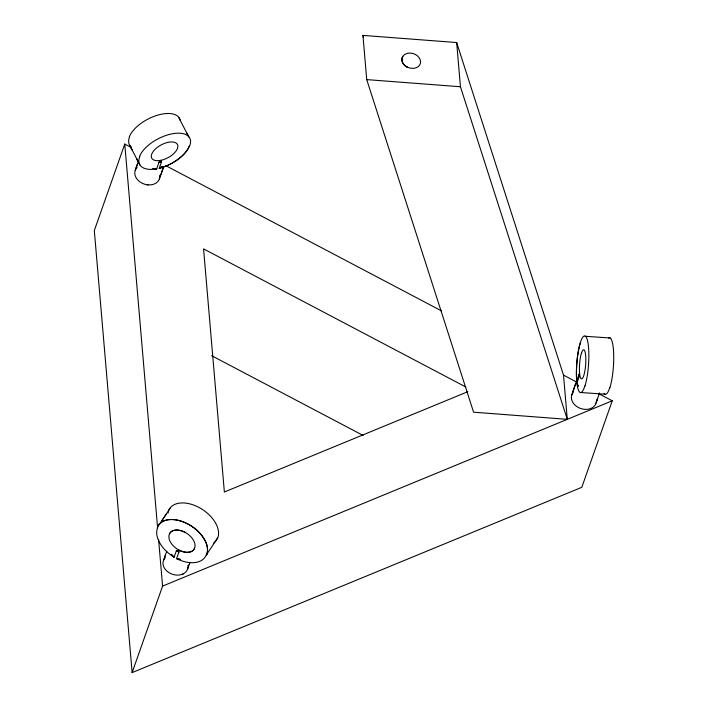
<?xml version="1.0" encoding="UTF-8"?>
<svg xmlns="http://www.w3.org/2000/svg" width="708" height="708" viewBox="0 0 708 708"><rect width="100%" height="100%" fill="white"/><g stroke="black" fill="none" stroke-linecap="round" stroke-linejoin="round"><path stroke-width="1.06" d="M578.454 386.152C574.816 382.727 580.224 378.329 579.038 374.311L571.701 395.161M576.746 381.108L577.117 379.072M597.455 398.967L596.764 401.038L597.614 398.516M572.48 392.851L575.648 383.453M596.065 403.126L599.499 392.922M159.344 179.044L163.459 167.185M187.558 569.232L189.726 562.984M135.963 168.256L137.626 163.486M152.866 168.424L156.698 168.823L159.026 162.159L161.592 161.566L159.256 168.274L162.389 166.389M160.911 174.549L163.282 167.752M135.255 170.292L138.511 160.982M164.911 556.391L166.752 551.231M180.593 559.462L176.611 558.577L178.965 551.895L176.434 550.55L174.106 557.187L171.256 554.275M189.195 564.595L189.965 562.4M131.608 147.671L124.767 144.069L94.314 230.569L132.131 672.6L581.799 487.308L612.261 400.808L598.614 393.621M132.131 672.6L162.583 586.1L158.636 539.921M163.459 560.506L165.15 555.807M161.831 520.681L166.566 513.574M159.167 524.752L170.221 508.158M206.417 554.833L217.471 538.248M162.203 166.548L159.256 168.274A28.32 13.894 -27.4 0 0 189.355 146.06A28.311 13.939 -27.5 0 1 159.238 168.336M183.62 573.657L182.646 574.135M467.811 391.692L224.365 492.007L203.568 248.889L465.82 387.002M162.583 586.1L612.261 400.808M159.026 162.159L161.592 161.566L159.672 162.061A12.797 9.877 19.3 0 1 159.026 162.167M156.698 168.823L153.158 168.504M585.109 336.265L609.96 337.981M580.312 392.489L605.172 394.206M362.947 35.4L456.66 42.542L563.515 375.134L567.294 419.34L473.581 412.189L366.726 79.606L362.947 35.4L363.62 37.506M366.726 79.606L460.439 86.748L567.294 419.34M148.096 184.868L146.875 184.726M180.319 559.444L176.611 558.577M165.814 165.681L441.367 310.803M563.515 375.134L576.188 381.807M211.674 355.699L363.142 435.464M171.433 554.532L174.106 557.187A28.347 17.656 33.7 0 1 157.636 527.61M578.312 385.984L576.976 383.338M186.673 132.67L188.054 135.325M178.876 117.767L189.098 137.441M130.838 147.556L132.378 150.521M129.679 145.282L139.91 164.955M456.66 42.542L460.439 86.748M124.767 144.069L157.636 528.256M168.416 510.866A28.293 17.62 33.7 0 1 199.815 507.893A28.293 17.62 33.7 0 1 217.595 538.319M217.374 538.195A28.329 17.638 33.7 0 1 213.48 543.222M157.353 527.451A28.311 17.629 33.7 0 1 188.77 524.478A28.311 17.629 33.7 0 1 206.559 554.913A28.293 17.62 33.7 0 0 188.762 524.478A28.293 17.62 33.7 0 0 157.362 527.46M206.32 554.78A28.32 17.629 33.7 0 1 176.584 558.647M168.053 512.973A28.347 17.647 33.7 0 1 168.69 511.017M194.567 548.222A14.638 9.116 33.7 0 1 178.46 549.842A14.664 9.133 33.7 0 1 169.38 534.159A14.638 9.116 33.7 0 1 185.487 532.54A14.664 9.133 33.7 0 1 194.567 548.222A14.638 9.116 33.7 0 1 178.46 549.842M169.38 534.159A14.638 9.116 33.7 0 1 185.487 532.54M187.956 565.365A12.815 9.885 19.4 0 1 172.363 574.241A12.815 9.885 19.4 0 1 165.327 557.621M402.852 56.357A9.611 7.416 19.4 0 0 407.065 67.101A9.611 7.416 19.4 0 1 402.852 56.357A9.611 7.416 19.4 0 1 415.375 54.445A9.611 7.416 19.4 0 1 419.632 65.127A9.611 7.416 19.4 0 1 407.135 66.995M159.743 175.177A12.815 9.885 19.4 0 1 144.131 184.036A12.815 9.885 19.4 0 1 137.131 167.407M596.401 401.197A12.815 9.885 19.4 0 1 580.374 408.392A12.815 9.885 19.4 0 1 573.064 392.604M139.476 156.636A28.311 13.956 -27.3 0 1 171.336 133.962A28.311 13.956 -27.3 0 1 189.611 146.087M129.281 136.963A28.311 13.939 -27.4 0 1 156.459 115.528A28.311 13.939 -27.4 0 1 180.239 120.537M131.29 147.078A28.347 13.948 -27.5 0 1 129.582 136.892M156.672 168.885A28.347 13.974 -27.4 0 1 139.786 156.521M580.356 342.619A28.311 5.841 -86 0 1 588.419 346.203A28.311 5.841 -86 0 1 584.888 386.196M576.728 381.143A28.329 5.859 -86.1 0 1 580.374 342.743A28.311 5.868 -86 0 0 576.719 381.169M608.473 337.973A28.311 5.885 -86.1 0 1 613.694 354.549A28.311 5.885 -86.1 0 1 609.783 387.984M584.888 385.851A28.347 5.85 -86 0 1 576.949 383.409M609.747 387.648A28.347 5.868 -86 0 1 604.066 393.285M579.631 373.718A14.638 3.036 -86.1 0 1 581.463 353.15M581.463 353.168A14.664 3.036 -86.1 0 1 585.622 354.991A14.638 3.036 -86 0 1 583.799 375.523A14.664 3.053 -86 0 1 579.622 373.709M579.038 374.311L579.25 376.594L579.029 374.859A12.824 9.841 18.5 0 1 579.038 374.311M178.965 551.895L176.434 550.55A12.815 9.894 19.4 0 0 177.027 550.904L178.965 551.895M138.14 161.61L136.6 158.645L138.14 161.61M161.061 160.3A14.638 7.204 -27.5 0 0 177.398 148.591A14.664 7.23 -27.5 0 0 168.07 142.317A14.638 7.204 -27.5 0 0 151.76 154.034A14.664 7.213 -27.5 0 0 161.07 160.291"/></g></svg>
